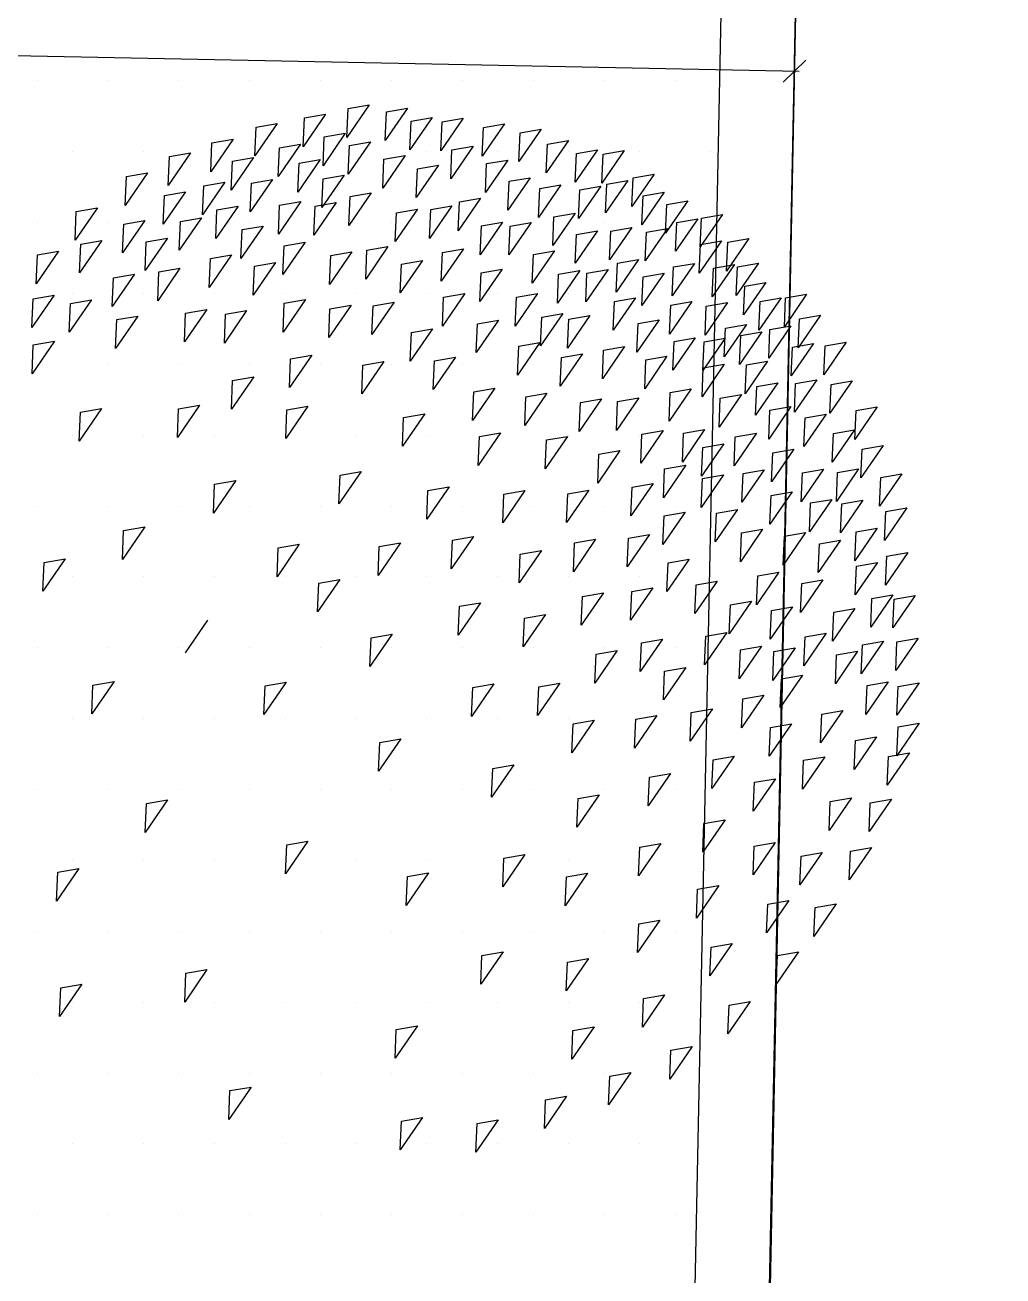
# Model space of a CAD drawing. Header units: millimetres. Extents: x 43168.9 to 43194.6, y -25545.1 to -25543.4.
# Drawn here: x 43172.3292 to 43172.3818, y -25544.2646 to -25544.1974 of the extents above; entities that cross this region are included whole.
import ezdxf

# ---------------------------------------------------------------- set-up
doc = ezdxf.new("R2010")
doc.units = ezdxf.units.MM
doc.header["$LTSCALE"] = 200
doc.layers.add('agac_sgh', color=7, linetype='Continuous', true_color=0x244700)
doc.layers.add('cim_sgh', color=7, linetype='Continuous', true_color=0x248f00)
for name, color, linetype in [('arsasiniri_sgh', 10, 'Continuous'), ('olcu-uyg_sgh', 193, 'Continuous'), ('vaziyet-01_sgh', 33, 'Continuous')]:
    doc.layers.add(name, color=color, linetype=linetype)

# ---------------------------------------------------------------- blocks, each defined once
blk = doc.blocks.new('_Oblique')
at = {"color": 0, "linetype": 'ByBlock', "lineweight": -2}
blk.add_line((-0.5, -0.5), (0.5, 0.5), dxfattribs=at)

msp = doc.modelspace()

# ---------------------------------------------------------------- linework, layer by layer
at = {"color": 0, "linetype": 'ByBlock', "lineweight": -2}
msp.add_line((43172.369933, -25544.200461), (43172.371157, -25544.199285), dxfattribs=at)
at = {"layer": 'agac_sgh', "color": 0}
for p, q in [((43172.34533, -25544.202195), (43172.344131, -25544.20394)), ((43172.344199, -25544.202391), (43172.34533, -25544.202195)), ((43172.347682, -25544.201691), (43172.346483, -25544.203437)), ((43172.346483, -25544.203437), (43172.34655, -25544.201887)), ((43172.34655, -25544.201887), (43172.347682, -25544.201691)), ((43172.349745, -25544.201865), (43172.348546, -25544.203611)), ((43172.348546, -25544.203611), (43172.348613, -25544.202061)), ((43172.348613, -25544.202061), (43172.349745, -25544.201865)), ((43172.34274, -25544.202692), (43172.341541, -25544.204437)), ((43172.341541, -25544.204437), (43172.341608, -25544.202888)), ((43172.341608, -25544.202888), (43172.34274, -25544.202692)), ((43172.344131, -25544.20394), (43172.344199, -25544.202391)), ((43172.351065, -25544.202361), (43172.349866, -25544.204107)), ((43172.349866, -25544.204107), (43172.349933, -25544.202557)), ((43172.349933, -25544.202557), (43172.351065, -25544.202361)), ((43172.352738, -25544.20241), (43172.351539, -25544.204155)), ((43172.351539, -25544.204155), (43172.351606, -25544.202606)), ((43172.351606, -25544.202606), (43172.352738, -25544.20241)), ((43172.354952, -25544.202703), (43172.353752, -25544.204448)), ((43172.353752, -25544.204448), (43172.35382, -25544.202899)), ((43172.35382, -25544.202899), (43172.354952, -25544.202703)), ((43172.356926, -25544.202989), (43172.355727, -25544.204734)), ((43172.355794, -25544.203185), (43172.356926, -25544.202989)), ((43172.340363, -25544.203538), (43172.339164, -25544.205284)), ((43172.339231, -25544.203734), (43172.340363, -25544.203538)), ((43172.346399, -25544.203217), (43172.3452, -25544.204963)), ((43172.3452, -25544.204963), (43172.345268, -25544.203413)), ((43172.345268, -25544.203413), (43172.346399, -25544.203217)), ((43172.355727, -25544.204734), (43172.355794, -25544.203185)), ((43172.358398, -25544.203603), (43172.357198, -25544.205349)), ((43172.357266, -25544.203799), (43172.358398, -25544.203603)), ((43172.338074, -25544.204273), (43172.336875, -25544.206018)), ((43172.336942, -25544.204469), (43172.338074, -25544.204273)), ((43172.339164, -25544.205284), (43172.339231, -25544.203734)), ((43172.343989, -25544.203796), (43172.34279, -25544.205541)), ((43172.34279, -25544.205541), (43172.342857, -25544.203992)), ((43172.342857, -25544.203992), (43172.343989, -25544.203796)), ((43172.347749, -25544.203676), (43172.34655, -25544.205422)), ((43172.34655, -25544.205422), (43172.346617, -25544.203872)), ((43172.346617, -25544.203872), (43172.347749, -25544.203676)), ((43172.353266, -25544.203912), (43172.352067, -25544.205658)), ((43172.352067, -25544.205658), (43172.352134, -25544.204108)), ((43172.352134, -25544.204108), (43172.353266, -25544.203912)), ((43172.357198, -25544.205349), (43172.357266, -25544.203799)), ((43172.359957, -25544.204106), (43172.358758, -25544.205852)), ((43172.358758, -25544.205852), (43172.358825, -25544.204302)), ((43172.358825, -25544.204302), (43172.359957, -25544.204106)), ((43172.361391, -25544.204148), (43172.360192, -25544.205893)), ((43172.360259, -25544.204344), (43172.361391, -25544.204148)), ((43172.336875, -25544.206018), (43172.336942, -25544.204469)), ((43172.341461, -25544.204523), (43172.340262, -25544.206269)), ((43172.340262, -25544.206269), (43172.340329, -25544.204719)), ((43172.340329, -25544.204719), (43172.341461, -25544.204523)), ((43172.345045, -25544.204627), (43172.343846, -25544.206373)), ((43172.343846, -25544.206373), (43172.343913, -25544.204823)), ((43172.343913, -25544.204823), (43172.345045, -25544.204627)), ((43172.349611, -25544.204417), (43172.348412, -25544.206162)), ((43172.348412, -25544.206162), (43172.348479, -25544.204613)), ((43172.348479, -25544.204613), (43172.349611, -25544.204417)), ((43172.351409, -25544.204926), (43172.35021, -25544.206672)), ((43172.350277, -25544.205122), (43172.351409, -25544.204926)), ((43172.355128, -25544.204653), (43172.353929, -25544.206398)), ((43172.353929, -25544.206398), (43172.353996, -25544.204849)), ((43172.353996, -25544.204849), (43172.355128, -25544.204653)), ((43172.360192, -25544.205893), (43172.360259, -25544.204344)), ((43172.33576, -25544.20535), (43172.334561, -25544.207095)), ((43172.334561, -25544.207095), (43172.334628, -25544.205546)), ((43172.334628, -25544.205546), (43172.33576, -25544.20535)), ((43172.346341, -25544.205466), (43172.345142, -25544.207211)), ((43172.345142, -25544.207211), (43172.345209, -25544.205662)), ((43172.345209, -25544.205662), (43172.346341, -25544.205466)), ((43172.35021, -25544.206672), (43172.350277, -25544.205122)), ((43172.356335, -25544.205603), (43172.355136, -25544.207348)), ((43172.355203, -25544.205799), (43172.356335, -25544.205603)), ((43172.363001, -25544.205415), (43172.361802, -25544.20716)), ((43172.361802, -25544.20716), (43172.361869, -25544.205611)), ((43172.361869, -25544.205611), (43172.363001, -25544.205415)), ((43172.339927, -25544.205852), (43172.338728, -25544.207597)), ((43172.338728, -25544.207597), (43172.338795, -25544.206048)), ((43172.338795, -25544.206048), (43172.339927, -25544.205852)), ((43172.342492, -25544.205697), (43172.341293, -25544.207443)), ((43172.341293, -25544.207443), (43172.34136, -25544.205893)), ((43172.34136, -25544.205893), (43172.342492, -25544.205697)), ((43172.355136, -25544.207348), (43172.355203, -25544.205799)), ((43172.357983, -25544.205994), (43172.356783, -25544.207739)), ((43172.356783, -25544.207739), (43172.356851, -25544.20619)), ((43172.356851, -25544.20619), (43172.357983, -25544.205994)), ((43172.360133, -25544.206056), (43172.358934, -25544.207802)), ((43172.358934, -25544.207802), (43172.359001, -25544.206252)), ((43172.359001, -25544.206252), (43172.360133, -25544.206056)), ((43172.361592, -25544.205755), (43172.360393, -25544.207501)), ((43172.360393, -25544.207501), (43172.36046, -25544.205951)), ((43172.36046, -25544.205951), (43172.361592, -25544.205755)), ((43172.337814, -25544.206363), (43172.336615, -25544.208108)), ((43172.336615, -25544.208108), (43172.336682, -25544.206559)), ((43172.336682, -25544.206559), (43172.337814, -25544.206363)), ((43172.344002, -25544.206885), (43172.342802, -25544.208631)), ((43172.34287, -25544.207081), (43172.344002, -25544.206885)), ((43172.345913, -25544.206941), (43172.344714, -25544.208686)), ((43172.344781, -25544.207137), (43172.345913, -25544.206941)), ((43172.347787, -25544.206423), (43172.346588, -25544.208168)), ((43172.346588, -25544.208168), (43172.346655, -25544.206619)), ((43172.346655, -25544.206619), (43172.347787, -25544.206423)), ((43172.353673, -25544.206708), (43172.352474, -25544.208453)), ((43172.352474, -25544.208453), (43172.352541, -25544.206904)), ((43172.352541, -25544.206904), (43172.353673, -25544.206708)), ((43172.363541, -25544.206384), (43172.362342, -25544.208129)), ((43172.362342, -25544.208129), (43172.36241, -25544.20658)), ((43172.36241, -25544.20658), (43172.363541, -25544.206384)), ((43172.364812, -25544.20684), (43172.363613, -25544.208586)), ((43172.36368, -25544.207036), (43172.364812, -25544.20684)), ((43172.333068, -25544.207217), (43172.331869, -25544.208962)), ((43172.331869, -25544.208962), (43172.331936, -25544.207413)), ((43172.331936, -25544.207413), (43172.333068, -25544.207217)), ((43172.340631, -25544.207131), (43172.339432, -25544.208876)), ((43172.339432, -25544.208876), (43172.339499, -25544.207327)), ((43172.339499, -25544.207327), (43172.340631, -25544.207131)), ((43172.342802, -25544.208631), (43172.34287, -25544.207081)), ((43172.344714, -25544.208686), (43172.344781, -25544.207137)), ((43172.350277, -25544.207296), (43172.349078, -25544.209041)), ((43172.349078, -25544.209041), (43172.349145, -25544.207492)), ((43172.349145, -25544.207492), (43172.350277, -25544.207296)), ((43172.352126, -25544.207121), (43172.350927, -25544.208866)), ((43172.350927, -25544.208866), (43172.350994, -25544.207317)), ((43172.350994, -25544.207317), (43172.352126, -25544.207121)), ((43172.35875, -25544.207504), (43172.357551, -25544.209249)), ((43172.357551, -25544.209249), (43172.357618, -25544.2077)), ((43172.357618, -25544.2077), (43172.35875, -25544.207504)), ((43172.363613, -25544.208586), (43172.36368, -25544.207036)), ((43172.366673, -25544.207581), (43172.365474, -25544.209326)), ((43172.365541, -25544.207777), (43172.366673, -25544.207581)), ((43172.335626, -25544.207901), (43172.334426, -25544.209646)), ((43172.334426, -25544.209646), (43172.334494, -25544.208097)), ((43172.334494, -25544.208097), (43172.335626, -25544.207901)), ((43172.338669, -25544.20776), (43172.33747, -25544.209506)), ((43172.33747, -25544.209506), (43172.337537, -25544.207956)), ((43172.337537, -25544.207956), (43172.338669, -25544.20776)), ((43172.341989, -25544.2082), (43172.34079, -25544.209945)), ((43172.340857, -25544.208396), (43172.341989, -25544.2082)), ((43172.354855, -25544.208001), (43172.353656, -25544.209746)), ((43172.353656, -25544.209746), (43172.353723, -25544.208197)), ((43172.353723, -25544.208197), (43172.354855, -25544.208001)), ((43172.356398, -25544.208007), (43172.355199, -25544.209753)), ((43172.355199, -25544.209753), (43172.355266, -25544.208203)), ((43172.355266, -25544.208203), (43172.356398, -25544.208007)), ((43172.361806, -25544.208279), (43172.360607, -25544.210024)), ((43172.360674, -25544.208475), (43172.361806, -25544.208279)), ((43172.363718, -25544.208334), (43172.362518, -25544.210079)), ((43172.362586, -25544.20853), (43172.363718, -25544.208334)), ((43172.365352, -25544.207809), (43172.364153, -25544.209555)), ((43172.364153, -25544.209555), (43172.364221, -25544.208005)), ((43172.364221, -25544.208005), (43172.365352, -25544.207809)), ((43172.365474, -25544.209326), (43172.365541, -25544.207777)), ((43172.333311, -25544.208978), (43172.332112, -25544.210723)), ((43172.33218, -25544.209174), (43172.333311, -25544.208978)), ((43172.336833, -25544.208851), (43172.335634, -25544.210597)), ((43172.335634, -25544.210597), (43172.335701, -25544.209047)), ((43172.335701, -25544.209047), (43172.336833, -25544.208851)), ((43172.34079, -25544.209945), (43172.340857, -25544.208396)), ((43172.359957, -25544.208454), (43172.358758, -25544.210199)), ((43172.358758, -25544.210199), (43172.358825, -25544.20865)), ((43172.358825, -25544.20865), (43172.359957, -25544.208454)), ((43172.360607, -25544.210024), (43172.360674, -25544.208475)), ((43172.362518, -25544.210079), (43172.362586, -25544.20853)), ((43172.366623, -25544.20899), (43172.365424, -25544.210736)), ((43172.365491, -25544.209186), (43172.366623, -25544.20899)), ((43172.368094, -25544.20888), (43172.366895, -25544.210626)), ((43172.366962, -25544.209076), (43172.368094, -25544.20888)), ((43172.330981, -25544.209559), (43172.329782, -25544.211304)), ((43172.329849, -25544.209755), (43172.330981, -25544.209559)), ((43172.332112, -25544.210723), (43172.33218, -25544.209174)), ((43172.344241, -25544.209066), (43172.343041, -25544.210811)), ((43172.343041, -25544.210811), (43172.343109, -25544.209262)), ((43172.343109, -25544.209262), (43172.344241, -25544.209066)), ((43172.346756, -25544.209596), (43172.345557, -25544.211342)), ((43172.345624, -25544.209792), (43172.346756, -25544.209596)), ((43172.348693, -25544.209309), (43172.347494, -25544.211055)), ((43172.347494, -25544.211055), (43172.347561, -25544.209505)), ((43172.347561, -25544.209505), (43172.348693, -25544.209309)), ((43172.352755, -25544.209427), (43172.351556, -25544.211173)), ((43172.351556, -25544.211173), (43172.351623, -25544.209623)), ((43172.351623, -25544.209623), (43172.352755, -25544.209427)), ((43172.357643, -25544.209531), (43172.356444, -25544.211276)), ((43172.356511, -25544.209727), (43172.357643, -25544.209531)), ((43172.365424, -25544.210736), (43172.365491, -25544.209186)), ((43172.366895, -25544.210626), (43172.366962, -25544.209076)), ((43172.329782, -25544.211304), (43172.329849, -25544.209755)), ((43172.340279, -25544.209752), (43172.33908, -25544.211497)), ((43172.33908, -25544.211497), (43172.339147, -25544.209948)), ((43172.339147, -25544.209948), (43172.340279, -25544.209752)), ((43172.342643, -25544.210164), (43172.341444, -25544.211909)), ((43172.341444, -25544.211909), (43172.341511, -25544.21036)), ((43172.341511, -25544.21036), (43172.342643, -25544.210164)), ((43172.345557, -25544.211342), (43172.345624, -25544.209792)), ((43172.350554, -25544.21005), (43172.349355, -25544.211795)), ((43172.349355, -25544.211795), (43172.349422, -25544.210246)), ((43172.349422, -25544.210246), (43172.350554, -25544.21005)), ((43172.356444, -25544.211276), (43172.356511, -25544.209727)), ((43172.362158, -25544.210005), (43172.360959, -25544.21175)), ((43172.360959, -25544.21175), (43172.361026, -25544.210201)), ((43172.361026, -25544.210201), (43172.362158, -25544.210005)), ((43172.365176, -25544.210207), (43172.363977, -25544.211952)), ((43172.364045, -25544.210403), (43172.365176, -25544.210207)), ((43172.367327, -25544.210269), (43172.366128, -25544.212015)), ((43172.366195, -25544.210465), (43172.367327, -25544.210269)), ((43172.36861, -25544.210192), (43172.367411, -25544.211937)), ((43172.367411, -25544.211937), (43172.367478, -25544.210388)), ((43172.367478, -25544.210388), (43172.36861, -25544.210192)), ((43172.335068, -25544.210783), (43172.333869, -25544.212528)), ((43172.333869, -25544.212528), (43172.333936, -25544.210979)), ((43172.333936, -25544.210979), (43172.335068, -25544.210783)), ((43172.337512, -25544.210473), (43172.336313, -25544.212218)), ((43172.336313, -25544.212218), (43172.33638, -25544.210669)), ((43172.33638, -25544.210669), (43172.337512, -25544.210473)), ((43172.35483, -25544.210517), (43172.353631, -25544.212262)), ((43172.353631, -25544.212262), (43172.353698, -25544.210713)), ((43172.353698, -25544.210713), (43172.35483, -25544.210517)), ((43172.359001, -25544.2106), (43172.357802, -25544.212345)), ((43172.357802, -25544.212345), (43172.357869, -25544.210796)), ((43172.357869, -25544.210796), (43172.359001, -25544.2106)), ((43172.360523, -25544.21053), (43172.359324, -25544.212275)), ((43172.359324, -25544.212275), (43172.359391, -25544.210726)), ((43172.359391, -25544.210726), (43172.360523, -25544.21053)), ((43172.363541, -25544.210731), (43172.362342, -25544.212477)), ((43172.362342, -25544.212477), (43172.36241, -25544.210927)), ((43172.36241, -25544.210927), (43172.363541, -25544.210731)), ((43172.363977, -25544.211952), (43172.364045, -25544.210403)), ((43172.366128, -25544.212015), (43172.366195, -25544.210465)), ((43172.369012, -25544.211233), (43172.367813, -25544.212979)), ((43172.367813, -25544.212979), (43172.36788, -25544.211429)), ((43172.36788, -25544.211429), (43172.369012, -25544.211233)), ((43172.330754, -25544.211916), (43172.329555, -25544.213662)), ((43172.329555, -25544.213662), (43172.329622, -25544.212112)), ((43172.329622, -25544.212112), (43172.330754, -25544.211916)), ((43172.332758, -25544.212165), (43172.331559, -25544.213911)), ((43172.331559, -25544.213911), (43172.331626, -25544.212361)), ((43172.331626, -25544.212361), (43172.332758, -25544.212165)), ((43172.344253, -25544.212155), (43172.343054, -25544.213901)), ((43172.343054, -25544.213901), (43172.343121, -25544.212351)), ((43172.343121, -25544.212351), (43172.344253, -25544.212155)), ((43172.349032, -25544.212294), (43172.347833, -25544.214039)), ((43172.3479, -25544.21249), (43172.349032, -25544.212294)), ((43172.352818, -25544.211832), (43172.351619, -25544.213577)), ((43172.351619, -25544.213577), (43172.351686, -25544.212028)), ((43172.351686, -25544.212028), (43172.352818, -25544.211832)), ((43172.356729, -25544.211831), (43172.35553, -25544.213576)), ((43172.35553, -25544.213576), (43172.355597, -25544.212027)), ((43172.355597, -25544.212027), (43172.356729, -25544.211831)), ((43172.362007, -25544.21206), (43172.360808, -25544.213805)), ((43172.360808, -25544.213805), (43172.360875, -25544.212256)), ((43172.360875, -25544.212256), (43172.362007, -25544.21206)), ((43172.365026, -25544.212262), (43172.363826, -25544.214007)), ((43172.363894, -25544.212458), (43172.365026, -25544.212262)), ((43172.366937, -25544.212317), (43172.365738, -25544.214063)), ((43172.365805, -25544.212513), (43172.366937, -25544.212317)), ((43172.36983, -25544.212058), (43172.368631, -25544.213803)), ((43172.368631, -25544.213803), (43172.368698, -25544.212254)), ((43172.368698, -25544.212254), (43172.36983, -25544.212058)), ((43172.371201, -25544.211869), (43172.370002, -25544.213614)), ((43172.370002, -25544.213614), (43172.370069, -25544.212065)), ((43172.370069, -25544.212065), (43172.371201, -25544.211869)), ((43172.335248, -25544.213038), (43172.334049, -25544.214784)), ((43172.334116, -25544.213234), (43172.335248, -25544.213038)), ((43172.338946, -25544.212688), (43172.337747, -25544.214433)), ((43172.337747, -25544.214433), (43172.337814, -25544.212884)), ((43172.337814, -25544.212884), (43172.338946, -25544.212688)), ((43172.341096, -25544.21275), (43172.339897, -25544.214496)), ((43172.339897, -25544.214496), (43172.339965, -25544.212946)), ((43172.339965, -25544.212946), (43172.341096, -25544.21275)), ((43172.346706, -25544.212455), (43172.345507, -25544.214201)), ((43172.345507, -25544.214201), (43172.345574, -25544.212651)), ((43172.345574, -25544.212651), (43172.346706, -25544.212455)), ((43172.347833, -25544.214039), (43172.3479, -25544.21249)), ((43172.358087, -25544.2129), (43172.356888, -25544.214645)), ((43172.356956, -25544.213096), (43172.358087, -25544.2129)), ((43172.359542, -25544.213018), (43172.358343, -25544.214763)), ((43172.35841, -25544.213214), (43172.359542, -25544.213018)), ((43172.363826, -25544.214007), (43172.363894, -25544.212458)), ((43172.365738, -25544.214063), (43172.365805, -25544.212513)), ((43172.371943, -25544.212996), (43172.370744, -25544.214742)), ((43172.370811, -25544.213192), (43172.371943, -25544.212996)), ((43172.334049, -25544.214784), (43172.334116, -25544.213234)), ((43172.351082, -25544.213726), (43172.349883, -25544.215472)), ((43172.34995, -25544.213922), (43172.351082, -25544.213726)), ((43172.354629, -25544.213257), (43172.35343, -25544.215002)), ((43172.35343, -25544.215002), (43172.353497, -25544.213453)), ((43172.353497, -25544.213453), (43172.354629, -25544.213257)), ((43172.356888, -25544.214645), (43172.356956, -25544.213096)), ((43172.358343, -25544.214763), (43172.35841, -25544.213214)), ((43172.363277, -25544.213241), (43172.362078, -25544.214986)), ((43172.362078, -25544.214986), (43172.362146, -25544.213437)), ((43172.362146, -25544.213437), (43172.363277, -25544.213241)), ((43172.367969, -25544.213491), (43172.366769, -25544.215237)), ((43172.366769, -25544.215237), (43172.366837, -25544.213687)), ((43172.366837, -25544.213687), (43172.367969, -25544.213491)), ((43172.370358, -25544.21356), (43172.369159, -25544.215306)), ((43172.369226, -25544.213756), (43172.370358, -25544.21356)), ((43172.370744, -25544.214742), (43172.370811, -25544.213192)), ((43172.330759, -25544.214395), (43172.329559, -25544.216141)), ((43172.329627, -25544.214591), (43172.330759, -25544.214395)), ((43172.349883, -25544.215472), (43172.34995, -25544.213922)), ((43172.365202, -25544.214212), (43172.364003, -25544.215957)), ((43172.364003, -25544.215957), (43172.36407, -25544.214408)), ((43172.36407, -25544.214408), (43172.365202, -25544.214212)), ((43172.366824, -25544.214221), (43172.365625, -25544.215966)), ((43172.365625, -25544.215966), (43172.365692, -25544.214417)), ((43172.365692, -25544.214417), (43172.366824, -25544.214221)), ((43172.36879, -25544.213896), (43172.367591, -25544.215642)), ((43172.367591, -25544.215642), (43172.367658, -25544.214092)), ((43172.367658, -25544.214092), (43172.36879, -25544.213896)), ((43172.369159, -25544.215306), (43172.369226, -25544.213756)), ((43172.329559, -25544.216141), (43172.329627, -25544.214591)), ((43172.356855, -25544.214466), (43172.355656, -25544.216211)), ((43172.355656, -25544.216211), (43172.355723, -25544.214662)), ((43172.355723, -25544.214662), (43172.356855, -25544.214466)), ((43172.359152, -25544.215066), (43172.357953, -25544.216811)), ((43172.35802, -25544.215262), (43172.359152, -25544.215066)), ((43172.361416, -25544.214674), (43172.360217, -25544.216419)), ((43172.360217, -25544.216419), (43172.360284, -25544.21487)), ((43172.360284, -25544.21487), (43172.361416, -25544.214674)), ((43172.371565, -25544.214511), (43172.370366, -25544.216256)), ((43172.370366, -25544.216256), (43172.370434, -25544.214707)), ((43172.370434, -25544.214707), (43172.371565, -25544.214511)), ((43172.373326, -25544.214447), (43172.372127, -25544.216193)), ((43172.372127, -25544.216193), (43172.372194, -25544.214643)), ((43172.372194, -25544.214643), (43172.373326, -25544.214447)), ((43172.344593, -25544.21514), (43172.343394, -25544.216885)), ((43172.343394, -25544.216885), (43172.343461, -25544.215336)), ((43172.343461, -25544.215336), (43172.344593, -25544.21514)), ((43172.348479, -25544.215481), (43172.34728, -25544.217227)), ((43172.34728, -25544.217227), (43172.347347, -25544.215677)), ((43172.347347, -25544.215677), (43172.348479, -25544.215481)), ((43172.352327, -25544.21525), (43172.351128, -25544.216995)), ((43172.351128, -25544.216995), (43172.351196, -25544.215446)), ((43172.351196, -25544.215446), (43172.352327, -25544.21525)), ((43172.357953, -25544.216811), (43172.35802, -25544.215262)), ((43172.363692, -25544.215198), (43172.362493, -25544.216943)), ((43172.362493, -25544.216943), (43172.362561, -25544.215394)), ((43172.362561, -25544.215394), (43172.363692, -25544.215198)), ((43172.366774, -25544.21563), (43172.365575, -25544.217376)), ((43172.365642, -25544.215826), (43172.366774, -25544.21563)), ((43172.3691, -25544.215469), (43172.367901, -25544.217214)), ((43172.367901, -25544.217214), (43172.367969, -25544.215665)), ((43172.367969, -25544.215665), (43172.3691, -25544.215469)), ((43172.341474, -25544.216308), (43172.340275, -25544.218053)), ((43172.340342, -25544.216504), (43172.341474, -25544.216308)), ((43172.365575, -25544.217376), (43172.365642, -25544.215826)), ((43172.340275, -25544.218053), (43172.340342, -25544.216504)), ((43172.35444, -25544.216912), (43172.353241, -25544.218658)), ((43172.353241, -25544.218658), (43172.353308, -25544.217108)), ((43172.353308, -25544.217108), (43172.35444, -25544.216912)), ((43172.365, -25544.216952), (43172.363801, -25544.218697)), ((43172.363869, -25544.217148), (43172.365, -25544.216952)), ((43172.369654, -25544.216629), (43172.368455, -25544.218374)), ((43172.368455, -25544.218374), (43172.368522, -25544.216825)), ((43172.368522, -25544.216825), (43172.369654, -25544.216629)), ((43172.371742, -25544.216461), (43172.370542, -25544.218206)), ((43172.370542, -25544.218206), (43172.37061, -25544.216657)), ((43172.37061, -25544.216657), (43172.371742, -25544.216461)), ((43172.373653, -25544.216516), (43172.372454, -25544.218262)), ((43172.372454, -25544.218262), (43172.372521, -25544.216712)), ((43172.372521, -25544.216712), (43172.373653, -25544.216516)), ((43172.357241, -25544.217184), (43172.356042, -25544.21893)), ((43172.356042, -25544.21893), (43172.356109, -25544.21738)), ((43172.356109, -25544.21738), (43172.357241, -25544.217184)), ((43172.360171, -25544.217498), (43172.358972, -25544.219243)), ((43172.358972, -25544.219243), (43172.359039, -25544.217694)), ((43172.359039, -25544.217694), (43172.360171, -25544.217498)), ((43172.362171, -25544.217442), (43172.360972, -25544.219187)), ((43172.360972, -25544.219187), (43172.361039, -25544.217638)), ((43172.361039, -25544.217638), (43172.362171, -25544.217442)), ((43172.363801, -25544.218697), (43172.363869, -25544.217148)), ((43172.367692, -25544.217259), (43172.366493, -25544.219004)), ((43172.366493, -25544.219004), (43172.36656, -25544.217455)), ((43172.36656, -25544.217455), (43172.367692, -25544.217259)), ((43172.333286, -25544.218015), (43172.332087, -25544.219761)), ((43172.332087, -25544.219761), (43172.332155, -25544.218211)), ((43172.332155, -25544.218211), (43172.333286, -25544.218015)), ((43172.338569, -25544.217825), (43172.33737, -25544.219571)), ((43172.33737, -25544.219571), (43172.337437, -25544.218021)), ((43172.337437, -25544.218021), (43172.338569, -25544.217825)), ((43172.344392, -25544.21788), (43172.343193, -25544.219625)), ((43172.343193, -25544.219625), (43172.34326, -25544.218076)), ((43172.34326, -25544.218076), (43172.344392, -25544.21788)), ((43172.350667, -25544.21829), (43172.349468, -25544.220036)), ((43172.349535, -25544.218486), (43172.350667, -25544.21829)), ((43172.370358, -25544.217908), (43172.369159, -25544.219653)), ((43172.369159, -25544.219653), (43172.369226, -25544.218104)), ((43172.369226, -25544.218104), (43172.370358, -25544.217908)), ((43172.372245, -25544.218306), (43172.371046, -25544.220051)), ((43172.371113, -25544.218502), (43172.372245, -25544.218306)), ((43172.374986, -25544.217928), (43172.373787, -25544.219673)), ((43172.373787, -25544.219673), (43172.373854, -25544.218124)), ((43172.373854, -25544.218124), (43172.374986, -25544.217928)), ((43172.349468, -25544.220036), (43172.349535, -25544.218486)), ((43172.371046, -25544.220051), (43172.371113, -25544.218502)), ((43172.354742, -25544.219324), (43172.353543, -25544.221069)), ((43172.353543, -25544.221069), (43172.35361, -25544.21952)), ((43172.35361, -25544.21952), (43172.354742, -25544.219324)), ((43172.358348, -25544.219505), (43172.357148, -25544.22125)), ((43172.357148, -25544.22125), (43172.357216, -25544.219701)), ((43172.357216, -25544.219701), (43172.358348, -25544.219505)), ((43172.363479, -25544.219196), (43172.36228, -25544.220941)), ((43172.36228, -25544.220941), (43172.362347, -25544.219392)), ((43172.362347, -25544.219392), (43172.363479, -25544.219196)), ((43172.365717, -25544.219146), (43172.364518, -25544.220892)), ((43172.364518, -25544.220892), (43172.364586, -25544.219342)), ((43172.364586, -25544.219342), (43172.365717, -25544.219146)), ((43172.368497, -25544.219341), (43172.367298, -25544.221087)), ((43172.367298, -25544.221087), (43172.367365, -25544.219537)), ((43172.367365, -25544.219537), (43172.368497, -25544.219341)), ((43172.373779, -25544.219151), (43172.37258, -25544.220897)), ((43172.37258, -25544.220897), (43172.372647, -25544.219347)), ((43172.372647, -25544.219347), (43172.373779, -25544.219151)), ((43172.361165, -25544.220273), (43172.359966, -25544.222018)), ((43172.359966, -25544.222018), (43172.360033, -25544.220469)), ((43172.360033, -25544.220469), (43172.361165, -25544.220273)), ((43172.366753, -25544.219901), (43172.365554, -25544.221646)), ((43172.365554, -25544.221646), (43172.365621, -25544.220097)), ((43172.365621, -25544.220097), (43172.366753, -25544.219901)), ((43172.370509, -25544.2202), (43172.36931, -25544.221946)), ((43172.36931, -25544.221946), (43172.369377, -25544.220396)), ((43172.369377, -25544.220396), (43172.370509, -25544.2202)), ((43172.375313, -25544.219996), (43172.374114, -25544.221742)), ((43172.374114, -25544.221742), (43172.374181, -25544.220192)), ((43172.374181, -25544.220192), (43172.375313, -25544.219996)), ((43172.364699, -25544.221062), (43172.3635, -25544.222807)), ((43172.363567, -25544.221258), (43172.364699, -25544.221062)), ((43172.347247, -25544.221395), (43172.346048, -25544.22314)), ((43172.346048, -25544.22314), (43172.346115, -25544.221591)), ((43172.346115, -25544.221591), (43172.347247, -25544.221395)), ((43172.3635, -25544.222807), (43172.363567, -25544.221258)), ((43172.366736, -25544.221578), (43172.365537, -25544.223324)), ((43172.365537, -25544.223324), (43172.365604, -25544.221774)), ((43172.365604, -25544.221774), (43172.366736, -25544.221578)), ((43172.368912, -25544.221298), (43172.367713, -25544.223044)), ((43172.367713, -25544.223044), (43172.36778, -25544.221494)), ((43172.36778, -25544.221494), (43172.368912, -25544.221298)), ((43172.372106, -25544.221276), (43172.370907, -25544.223022)), ((43172.370907, -25544.223022), (43172.370974, -25544.221472)), ((43172.370974, -25544.221472), (43172.372106, -25544.221276)), ((43172.373997, -25544.221255), (43172.372798, -25544.223)), ((43172.372798, -25544.223), (43172.372865, -25544.221451)), ((43172.372865, -25544.221451), (43172.373997, -25544.221255)), ((43172.37632, -25544.221513), (43172.37512, -25544.223258)), ((43172.37512, -25544.223258), (43172.375188, -25544.221709)), ((43172.375188, -25544.221709), (43172.37632, -25544.221513)), ((43172.340506, -25544.221886), (43172.339306, -25544.223631)), ((43172.339306, -25544.223631), (43172.339374, -25544.222082)), ((43172.339374, -25544.222082), (43172.340506, -25544.221886)), ((43172.351975, -25544.222218), (43172.350776, -25544.223963)), ((43172.350776, -25544.223963), (43172.350844, -25544.222414)), ((43172.350844, -25544.222414), (43172.351975, -25544.222218)), ((43172.356059, -25544.222413), (43172.35486, -25544.224158)), ((43172.354927, -25544.222609), (43172.356059, -25544.222413)), ((43172.359492, -25544.222398), (43172.358293, -25544.224143)), ((43172.35836, -25544.222594), (43172.359492, -25544.222398)), ((43172.362951, -25544.222041), (43172.361752, -25544.223786)), ((43172.361752, -25544.223786), (43172.361819, -25544.222237)), ((43172.361819, -25544.222237), (43172.362951, -25544.222041)), ((43172.370421, -25544.222486), (43172.369222, -25544.224231)), ((43172.369289, -25544.222682), (43172.370421, -25544.222486)), ((43172.35486, -25544.224158), (43172.354927, -25544.222609)), ((43172.358293, -25544.224143), (43172.35836, -25544.222594)), ((43172.369222, -25544.224231), (43172.369289, -25544.222682)), ((43172.372547, -25544.222891), (43172.371347, -25544.224636)), ((43172.371347, -25544.224636), (43172.371415, -25544.223087)), ((43172.371415, -25544.223087), (43172.372547, -25544.222891)), ((43172.374219, -25544.222939), (43172.37302, -25544.224685)), ((43172.37302, -25544.224685), (43172.373087, -25544.223135)), ((43172.373087, -25544.223135), (43172.374219, -25544.222939)), ((43172.364674, -25544.223578), (43172.363475, -25544.225323)), ((43172.363475, -25544.225323), (43172.363542, -25544.223774)), ((43172.363542, -25544.223774), (43172.364674, -25544.223578)), ((43172.367478, -25544.22343), (43172.366279, -25544.225176)), ((43172.366279, -25544.225176), (43172.366346, -25544.223626)), ((43172.366346, -25544.223626), (43172.367478, -25544.22343)), ((43172.376584, -25544.223351), (43172.375385, -25544.225096)), ((43172.375385, -25544.225096), (43172.375452, -25544.223547)), ((43172.375452, -25544.223547), (43172.376584, -25544.223351)), ((43172.335613, -25544.224375), (43172.334414, -25544.22612)), ((43172.334481, -25544.224571), (43172.335613, -25544.224375)), ((43172.368836, -25544.224499), (43172.367637, -25544.226245)), ((43172.367705, -25544.224695), (43172.368836, -25544.224499)), ((43172.374986, -25544.224449), (43172.373787, -25544.226194)), ((43172.373855, -25544.224645), (43172.374986, -25544.224449)), ((43172.334414, -25544.22612), (43172.334481, -25544.224571)), ((43172.353296, -25544.224888), (43172.352097, -25544.226633)), ((43172.352097, -25544.226633), (43172.352164, -25544.225084)), ((43172.352164, -25544.225084), (43172.353296, -25544.224888)), ((43172.359857, -25544.22504), (43172.358658, -25544.226785)), ((43172.358725, -25544.225236), (43172.359857, -25544.22504)), ((43172.362749, -25544.22478), (43172.36155, -25544.226526)), ((43172.36155, -25544.226526), (43172.361618, -25544.224976)), ((43172.361618, -25544.224976), (43172.362749, -25544.22478)), ((43172.367637, -25544.226245), (43172.367705, -25544.224695)), ((43172.371138, -25544.22468), (43172.369939, -25544.226426)), ((43172.369939, -25544.226426), (43172.370006, -25544.224876)), ((43172.370006, -25544.224876), (43172.371138, -25544.22468)), ((43172.373025, -25544.225078), (43172.371825, -25544.226824)), ((43172.371893, -25544.225274), (43172.373025, -25544.225078)), ((43172.373787, -25544.226194), (43172.373855, -25544.224645)), ((43172.343926, -25544.225303), (43172.342727, -25544.227048)), ((43172.342727, -25544.227048), (43172.342795, -25544.225499)), ((43172.342795, -25544.225499), (43172.343926, -25544.225303)), ((43172.34936, -25544.225231), (43172.34816, -25544.226977)), ((43172.34816, -25544.226977), (43172.348228, -25544.225427)), ((43172.348228, -25544.225427), (43172.34936, -25544.225231)), ((43172.356939, -25544.225642), (43172.35574, -25544.227387)), ((43172.35574, -25544.227387), (43172.355807, -25544.225838)), ((43172.355807, -25544.225838), (43172.356939, -25544.225642)), ((43172.358658, -25544.226785), (43172.358725, -25544.225236)), ((43172.371825, -25544.226824), (43172.371893, -25544.225274)), ((43172.376647, -25544.225755), (43172.375448, -25544.227501)), ((43172.375515, -25544.225951), (43172.376647, -25544.225755)), ((43172.331337, -25544.226082), (43172.330138, -25544.227827)), ((43172.330138, -25544.227827), (43172.330205, -25544.226278)), ((43172.330205, -25544.226278), (43172.331337, -25544.226082)), ((43172.364887, -25544.226101), (43172.363688, -25544.227846)), ((43172.363688, -25544.227846), (43172.363756, -25544.226297)), ((43172.363756, -25544.226297), (43172.364887, -25544.226101)), ((43172.375012, -25544.22628), (43172.373813, -25544.228025)), ((43172.373813, -25544.228025), (43172.37388, -25544.226476)), ((43172.37388, -25544.226476), (43172.375012, -25544.22628)), ((43172.375448, -25544.227501), (43172.375515, -25544.225951)), ((43172.346102, -25544.227196), (43172.344903, -25544.228941)), ((43172.34497, -25544.227392), (43172.346102, -25544.227196)), ((43172.369704, -25544.226813), (43172.368505, -25544.228558)), ((43172.368505, -25544.228558), (43172.368572, -25544.227009)), ((43172.368572, -25544.227009), (43172.369704, -25544.226813)), ((43172.344903, -25544.228941), (43172.34497, -25544.227392)), ((43172.362938, -25544.227646), (43172.361739, -25544.229391)), ((43172.361739, -25544.229391), (43172.361806, -25544.227842)), ((43172.361806, -25544.227842), (43172.362938, -25544.227646)), ((43172.366397, -25544.227289), (43172.365198, -25544.229034)), ((43172.365198, -25544.229034), (43172.365265, -25544.227485)), ((43172.365265, -25544.227485), (43172.366397, -25544.227289)), ((43172.372069, -25544.227224), (43172.37087, -25544.22897)), ((43172.37087, -25544.22897), (43172.370937, -25544.22742)), ((43172.370937, -25544.22742), (43172.372069, -25544.227224)), ((43172.353673, -25544.228445), (43172.352474, -25544.230191)), ((43172.352541, -25544.228641), (43172.353673, -25544.228445)), ((43172.360284, -25544.227912), (43172.359085, -25544.229658)), ((43172.359085, -25544.229658), (43172.359153, -25544.228108)), ((43172.359153, -25544.228108), (43172.360284, -25544.227912)), ((43172.368233, -25544.228372), (43172.367034, -25544.230117)), ((43172.367101, -25544.228568), (43172.368233, -25544.228372)), ((43172.375842, -25544.22802), (43172.374643, -25544.229766)), ((43172.374643, -25544.229766), (43172.37471, -25544.228216)), ((43172.37471, -25544.228216), (43172.375842, -25544.22802)), ((43172.377037, -25544.228055), (43172.375837, -25544.2298)), ((43172.375837, -25544.2298), (43172.375905, -25544.228251)), ((43172.375905, -25544.228251), (43172.377037, -25544.228055)), ((43172.352474, -25544.230191), (43172.352541, -25544.228641)), ((43172.357165, -25544.22908), (43172.355966, -25544.230826)), ((43172.356034, -25544.229276), (43172.357165, -25544.22908)), ((43172.367034, -25544.230117), (43172.367101, -25544.228568)), ((43172.370446, -25544.228665), (43172.369247, -25544.23041)), ((43172.369247, -25544.23041), (43172.369314, -25544.228861)), ((43172.369314, -25544.228861), (43172.370446, -25544.228665)), ((43172.373792, -25544.228762), (43172.372593, -25544.230507)), ((43172.372593, -25544.230507), (43172.37266, -25544.228958)), ((43172.37266, -25544.228958), (43172.373792, -25544.228762)), ((43172.338996, -25544.229393), (43172.337797, -25544.231138)), ((43172.355966, -25544.230826), (43172.356034, -25544.229276)), ((43172.348919, -25544.230138), (43172.34772, -25544.231883)), ((43172.34772, -25544.231883), (43172.347788, -25544.230334)), ((43172.347788, -25544.230334), (43172.348919, -25544.230138)), ((43172.363454, -25544.230407), (43172.362255, -25544.232152)), ((43172.362322, -25544.230603), (43172.363454, -25544.230407)), ((43172.366912, -25544.230049), (43172.365713, -25544.231795)), ((43172.365713, -25544.231795), (43172.36578, -25544.230245)), ((43172.36578, -25544.230245), (43172.366912, -25544.230049)), ((43172.372257, -25544.23009), (43172.371058, -25544.231835)), ((43172.371058, -25544.231835), (43172.371126, -25544.230286)), ((43172.371126, -25544.230286), (43172.372257, -25544.23009)), ((43172.375339, -25544.230523), (43172.37414, -25544.232268)), ((43172.374207, -25544.230719), (43172.375339, -25544.230523)), ((43172.377187, -25544.230347), (43172.375988, -25544.232093)), ((43172.375988, -25544.232093), (43172.376056, -25544.230543)), ((43172.376056, -25544.230543), (43172.377187, -25544.230347)), ((43172.361014, -25544.231023), (43172.359815, -25544.232768)), ((43172.359815, -25544.232768), (43172.359882, -25544.231219)), ((43172.359882, -25544.231219), (43172.361014, -25544.231023)), ((43172.362255, -25544.232152), (43172.362322, -25544.230603)), ((43172.368774, -25544.23079), (43172.367575, -25544.232535)), ((43172.367575, -25544.232535), (43172.367642, -25544.230986)), ((43172.367642, -25544.230986), (43172.368774, -25544.23079)), ((43172.370576, -25544.23088), (43172.369377, -25544.232626)), ((43172.369377, -25544.232626), (43172.369444, -25544.231076)), ((43172.369444, -25544.231076), (43172.370576, -25544.23088)), ((43172.373943, -25544.231054), (43172.372744, -25544.2328)), ((43172.372811, -25544.23125), (43172.373943, -25544.231054)), ((43172.37414, -25544.232268), (43172.374207, -25544.230719)), ((43172.372744, -25544.2328), (43172.372811, -25544.23125)), ((43172.364699, -25544.23193), (43172.3635, -25544.233676)), ((43172.3635, -25544.233676), (43172.363567, -25544.232126)), ((43172.363567, -25544.232126), (43172.364699, -25544.23193)), ((43172.370975, -25544.232341), (43172.369776, -25544.234086)), ((43172.369776, -25544.234086), (43172.369843, -25544.232537)), ((43172.369843, -25544.232537), (43172.370975, -25544.232341)), ((43172.333966, -25544.232679), (43172.332767, -25544.234424)), ((43172.332767, -25544.234424), (43172.332834, -25544.232875)), ((43172.332834, -25544.232875), (43172.333966, -25544.232679)), ((43172.343222, -25544.232719), (43172.342023, -25544.234464)), ((43172.342023, -25544.234464), (43172.34209, -25544.232915)), ((43172.34209, -25544.232915), (43172.343222, -25544.232719)), ((43172.35439, -25544.232814), (43172.353191, -25544.234559)), ((43172.353191, -25544.234559), (43172.353258, -25544.23301)), ((43172.353258, -25544.23301), (43172.35439, -25544.232814)), ((43172.357933, -25544.232764), (43172.356734, -25544.234509)), ((43172.356734, -25544.234509), (43172.356801, -25544.23296)), ((43172.356801, -25544.23296), (43172.357933, -25544.232764)), ((43172.375578, -25544.232703), (43172.374379, -25544.234449)), ((43172.374379, -25544.234449), (43172.374446, -25544.232899)), ((43172.374446, -25544.232899), (43172.375578, -25544.232703)), ((43172.37725, -25544.232752), (43172.376051, -25544.234497)), ((43172.376051, -25544.234497), (43172.376119, -25544.232948)), ((43172.376119, -25544.232948), (43172.37725, -25544.232752)), ((43172.3689, -25544.233425), (43172.3677, -25544.23517)), ((43172.3677, -25544.23517), (43172.367768, -25544.233621)), ((43172.367768, -25544.233621), (43172.3689, -25544.233425)), ((43172.363152, -25544.234517), (43172.361953, -25544.236262)), ((43172.36202, -25544.234713), (43172.363152, -25544.234517)), ((43172.366133, -25544.234145), (43172.364934, -25544.235891)), ((43172.364934, -25544.235891), (43172.365001, -25544.234341)), ((43172.365001, -25544.234341), (43172.366133, -25544.234145)), ((43172.37315, -25544.234235), (43172.371951, -25544.23598)), ((43172.371951, -25544.23598), (43172.372019, -25544.234431)), ((43172.372019, -25544.234431), (43172.37315, -25544.234235)), ((43172.359782, -25544.234762), (43172.358582, -25544.236508)), ((43172.358582, -25544.236508), (43172.35865, -25544.234958)), ((43172.35865, -25544.234958), (43172.359782, -25544.234762)), ((43172.361953, -25544.236262), (43172.36202, -25544.234713)), ((43172.370384, -25544.234955), (43172.369185, -25544.236701)), ((43172.369185, -25544.236701), (43172.369252, -25544.235151)), ((43172.369252, -25544.235151), (43172.370384, -25544.234955)), ((43172.37725, -25544.234925), (43172.376051, -25544.236671)), ((43172.376051, -25544.236671), (43172.376119, -25544.235121)), ((43172.376119, -25544.235121), (43172.37725, -25544.234925)), ((43172.349385, -25544.235757), (43172.348186, -25544.237503)), ((43172.348253, -25544.235953), (43172.349385, -25544.235757)), ((43172.374962, -25544.23566), (43172.373762, -25544.237405)), ((43172.373762, -25544.237405), (43172.37383, -25544.235856)), ((43172.37383, -25544.235856), (43172.374962, -25544.23566)), ((43172.348186, -25544.237503), (43172.348253, -25544.235953)), ((43172.376735, -25544.236512), (43172.375536, -25544.238258)), ((43172.375603, -25544.236708), (43172.376735, -25544.236512)), ((43172.355455, -25544.237154), (43172.354256, -25544.238899)), ((43172.354323, -25544.23735), (43172.355455, -25544.237154)), ((43172.367302, -25544.236696), (43172.366103, -25544.238442)), ((43172.366103, -25544.238442), (43172.36617, -25544.236892)), ((43172.36617, -25544.236892), (43172.367302, -25544.236696)), ((43172.37217, -25544.236723), (43172.37097, -25544.238468)), ((43172.37097, -25544.238468), (43172.371038, -25544.236919)), ((43172.371038, -25544.236919), (43172.37217, -25544.236723)), ((43172.375536, -25544.238258), (43172.375603, -25544.236708)), ((43172.354256, -25544.238899), (43172.354323, -25544.23735)), ((43172.363882, -25544.237627), (43172.362682, -25544.239372)), ((43172.362682, -25544.239372), (43172.36275, -25544.237823)), ((43172.36275, -25544.237823), (43172.363882, -25544.237627)), ((43172.369528, -25544.237905), (43172.368329, -25544.23965)), ((43172.368397, -25544.238101), (43172.369528, -25544.237905)), ((43172.368329, -25544.23965), (43172.368397, -25544.238101)), ((43172.336835, -25544.239046), (43172.335636, -25544.240792)), ((43172.335636, -25544.240792), (43172.335704, -25544.239242)), ((43172.335704, -25544.239242), (43172.336835, -25544.239046)), ((43172.360046, -25544.238774), (43172.358847, -25544.240519)), ((43172.358847, -25544.240519), (43172.358914, -25544.23897)), ((43172.358914, -25544.23897), (43172.360046, -25544.238774)), ((43172.373603, -25544.238938), (43172.372404, -25544.240684)), ((43172.372404, -25544.240684), (43172.372471, -25544.239134)), ((43172.372471, -25544.239134), (43172.373603, -25544.238938)), ((43172.375754, -25544.239001), (43172.374555, -25544.240746)), ((43172.374555, -25544.240746), (43172.374622, -25544.239197)), ((43172.374622, -25544.239197), (43172.375754, -25544.239001)), ((43172.366812, -25544.240114), (43172.365613, -25544.24186)), ((43172.365613, -25544.24186), (43172.36568, -25544.24031)), ((43172.36568, -25544.24031), (43172.366812, -25544.240114)), ((43172.344388, -25544.24127), (43172.343189, -25544.243015)), ((43172.343257, -25544.241466), (43172.344388, -25544.24127)), ((43172.343189, -25544.243015), (43172.343257, -25544.241466)), ((43172.356059, -25544.241976), (43172.35486, -25544.243722)), ((43172.354927, -25544.242172), (43172.356059, -25544.241976)), ((43172.363366, -25544.241387), (43172.362167, -25544.243133)), ((43172.362167, -25544.243133), (43172.362234, -25544.241583)), ((43172.362234, -25544.241583), (43172.363366, -25544.241387)), ((43172.369516, -25544.241337), (43172.368317, -25544.243082)), ((43172.368317, -25544.243082), (43172.368384, -25544.241533)), ((43172.368384, -25544.241533), (43172.369516, -25544.241337)), ((43172.372031, -25544.241867), (43172.370832, -25544.243613)), ((43172.370899, -25544.242063), (43172.372031, -25544.241867)), ((43172.374685, -25544.241601), (43172.373486, -25544.243346)), ((43172.373486, -25544.243346), (43172.373553, -25544.241797)), ((43172.373553, -25544.241797), (43172.374685, -25544.241601)), ((43172.35486, -25544.243722), (43172.354927, -25544.242172)), ((43172.370832, -25544.243613), (43172.370899, -25544.242063)), ((43172.332069, -25544.242738), (43172.33087, -25544.244483)), ((43172.33087, -25544.244483), (43172.330938, -25544.242934)), ((43172.330938, -25544.242934), (43172.332069, -25544.242738)), ((43172.350877, -25544.24297), (43172.349678, -25544.244716)), ((43172.349678, -25544.244716), (43172.349746, -25544.243166)), ((43172.349746, -25544.243166), (43172.350877, -25544.24297)), ((43172.359417, -25544.242989), (43172.358218, -25544.244734)), ((43172.358218, -25544.244734), (43172.358285, -25544.243185)), ((43172.358285, -25544.243185), (43172.359417, -25544.242989)), ((43172.366472, -25544.243651), (43172.365273, -25544.245396)), ((43172.365273, -25544.245396), (43172.365341, -25544.243847)), ((43172.365341, -25544.243847), (43172.366472, -25544.243651)), ((43172.370245, -25544.244447), (43172.369046, -25544.246192)), ((43172.369046, -25544.246192), (43172.369114, -25544.244643)), ((43172.369114, -25544.244643), (43172.370245, -25544.244447)), ((43172.372786, -25544.244635), (43172.371587, -25544.24638)), ((43172.371654, -25544.244831), (43172.372786, -25544.244635)), ((43172.371587, -25544.24638), (43172.371654, -25544.244831)), ((43172.363303, -25544.245504), (43172.362104, -25544.247249)), ((43172.362104, -25544.247249), (43172.362171, -25544.2457)), ((43172.362171, -25544.2457), (43172.363303, -25544.245504)), ((43172.354877, -25544.247205), (43172.353678, -25544.24895)), ((43172.353745, -25544.247401), (43172.354877, -25544.247205)), ((43172.367202, -25544.246761), (43172.366003, -25544.248507)), ((43172.366003, -25544.248507), (43172.36607, -25544.246957)), ((43172.36607, -25544.246957), (43172.367202, -25544.246761)), ((43172.370761, -25544.247208), (43172.369562, -25544.248953)), ((43172.369629, -25544.247404), (43172.370761, -25544.247208)), ((43172.353678, -25544.24895), (43172.353745, -25544.247401)), ((43172.35948, -25544.247567), (43172.358281, -25544.249312)), ((43172.358281, -25544.249312), (43172.358348, -25544.247763)), ((43172.358348, -25544.247763), (43172.35948, -25544.247567)), ((43172.369562, -25544.248953), (43172.369629, -25544.247404)), ((43172.338963, -25544.248163), (43172.337764, -25544.249909)), ((43172.337764, -25544.249909), (43172.337831, -25544.248359)), ((43172.337831, -25544.248359), (43172.338963, -25544.248163)), ((43172.332239, -25544.248951), (43172.33104, -25544.250696)), ((43172.33104, -25544.250696), (43172.331107, -25544.249147)), ((43172.331107, -25544.249147), (43172.332239, -25544.248951)), ((43172.363567, -25544.249516), (43172.362368, -25544.251261)), ((43172.362368, -25544.251261), (43172.362435, -25544.249712)), ((43172.362435, -25544.249712), (43172.363567, -25544.249516)), ((43172.36817, -25544.249878), (43172.366971, -25544.251624)), ((43172.367038, -25544.250074), (43172.36817, -25544.249878)), ((43172.366971, -25544.251624), (43172.367038, -25544.250074)), ((43172.350274, -25544.25119), (43172.349075, -25544.252935)), ((43172.349075, -25544.252935), (43172.349142, -25544.251386)), ((43172.349142, -25544.251386), (43172.350274, -25544.25119)), ((43172.359769, -25544.251236), (43172.35857, -25544.252982)), ((43172.358637, -25544.251432), (43172.359769, -25544.251236)), ((43172.35857, -25544.252982), (43172.358637, -25544.251432)), ((43172.365039, -25544.252304), (43172.36384, -25544.25405)), ((43172.36384, -25544.25405), (43172.363907, -25544.2525)), ((43172.363907, -25544.2525), (43172.365039, -25544.252304)), ((43172.361744, -25544.253696), (43172.360545, -25544.255442)), ((43172.360545, -25544.255442), (43172.360612, -25544.253892)), ((43172.360612, -25544.253892), (43172.361744, -25544.253696)), ((43172.341332, -25544.254477), (43172.340133, -25544.256223)), ((43172.340133, -25544.256223), (43172.3402, -25544.254673)), ((43172.3402, -25544.254673), (43172.341332, -25544.254477)), ((43172.358298, -25544.254969), (43172.357099, -25544.256715)), ((43172.357099, -25544.256715), (43172.357166, -25544.255165)), ((43172.357166, -25544.255165), (43172.358298, -25544.254969)), ((43172.350551, -25544.256117), (43172.349352, -25544.257863)), ((43172.349352, -25544.257863), (43172.349419, -25544.256313)), ((43172.349419, -25544.256313), (43172.350551, -25544.256117)), ((43172.354613, -25544.256235), (43172.353414, -25544.257981)), ((43172.353414, -25544.257981), (43172.353481, -25544.256431)), ((43172.353481, -25544.256431), (43172.354613, -25544.256235))]:
    msp.add_line(p, q, dxfattribs=at)
at = {"layer": 'arsasiniri_sgh', "color": 14}
msp.add_line((43172.372539, -25544.100463), (43172.36855, -25544.299339), dxfattribs=at)
at = {"layer": 'cim_sgh'}
for p, q in [((43172.329835, -25544.20039), (43172.329835, -25544.20039)), ((43172.333645, -25544.20039), (43172.333645, -25544.20039)), ((43172.337455, -25544.20039), (43172.337455, -25544.20039)), ((43172.341265, -25544.20039), (43172.341265, -25544.20039)), ((43172.345075, -25544.20039), (43172.345075, -25544.20039)), ((43172.348885, -25544.20039), (43172.348885, -25544.20039)), ((43172.352695, -25544.20039), (43172.352695, -25544.20039)), ((43172.356505, -25544.20039), (43172.356505, -25544.20039)), ((43172.360315, -25544.20039), (43172.360315, -25544.20039)), ((43172.364125, -25544.20039), (43172.364125, -25544.20039)), ((43172.33174, -25544.2042), (43172.33174, -25544.2042)), ((43172.33555, -25544.2042), (43172.33555, -25544.2042)), ((43172.33936, -25544.2042), (43172.33936, -25544.2042)), ((43172.34317, -25544.2042), (43172.34317, -25544.2042)), ((43172.34698, -25544.2042), (43172.34698, -25544.2042)), ((43172.35079, -25544.2042), (43172.35079, -25544.2042)), ((43172.3546, -25544.2042), (43172.3546, -25544.2042)), ((43172.35841, -25544.2042), (43172.35841, -25544.2042)), ((43172.36222, -25544.2042), (43172.36222, -25544.2042)), ((43172.36603, -25544.2042), (43172.36603, -25544.2042)), ((43172.329835, -25544.20801), (43172.329835, -25544.20801)), ((43172.333645, -25544.20801), (43172.333645, -25544.20801)), ((43172.337455, -25544.20801), (43172.337455, -25544.20801)), ((43172.341265, -25544.20801), (43172.341265, -25544.20801)), ((43172.345075, -25544.20801), (43172.345075, -25544.20801)), ((43172.348885, -25544.20801), (43172.348885, -25544.20801)), ((43172.352695, -25544.20801), (43172.352695, -25544.20801)), ((43172.356505, -25544.20801), (43172.356505, -25544.20801)), ((43172.360315, -25544.20801), (43172.360315, -25544.20801)), ((43172.364125, -25544.20801), (43172.364125, -25544.20801)), ((43172.33174, -25544.21182), (43172.33174, -25544.21182)), ((43172.33555, -25544.21182), (43172.33555, -25544.21182)), ((43172.33936, -25544.21182), (43172.33936, -25544.21182)), ((43172.34317, -25544.21182), (43172.34317, -25544.21182)), ((43172.34698, -25544.21182), (43172.34698, -25544.21182)), ((43172.35079, -25544.21182), (43172.35079, -25544.21182)), ((43172.3546, -25544.21182), (43172.3546, -25544.21182)), ((43172.35841, -25544.21182), (43172.35841, -25544.21182)), ((43172.36222, -25544.21182), (43172.36222, -25544.21182)), ((43172.36603, -25544.21182), (43172.36603, -25544.21182)), ((43172.329835, -25544.21563), (43172.329835, -25544.21563)), ((43172.333645, -25544.21563), (43172.333645, -25544.21563)), ((43172.337455, -25544.21563), (43172.337455, -25544.21563)), ((43172.341265, -25544.21563), (43172.341265, -25544.21563)), ((43172.345075, -25544.21563), (43172.345075, -25544.21563)), ((43172.348885, -25544.21563), (43172.348885, -25544.21563)), ((43172.352695, -25544.21563), (43172.352695, -25544.21563)), ((43172.356505, -25544.21563), (43172.356505, -25544.21563)), ((43172.360315, -25544.21563), (43172.360315, -25544.21563)), ((43172.364125, -25544.21563), (43172.364125, -25544.21563)), ((43172.33174, -25544.21944), (43172.33174, -25544.21944)), ((43172.33555, -25544.21944), (43172.33555, -25544.21944)), ((43172.33936, -25544.21944), (43172.33936, -25544.21944)), ((43172.34317, -25544.21944), (43172.34317, -25544.21944)), ((43172.34698, -25544.21944), (43172.34698, -25544.21944)), ((43172.35079, -25544.21944), (43172.35079, -25544.21944)), ((43172.3546, -25544.21944), (43172.3546, -25544.21944)), ((43172.35841, -25544.21944), (43172.35841, -25544.21944)), ((43172.36222, -25544.21944), (43172.36222, -25544.21944)), ((43172.36603, -25544.21944), (43172.36603, -25544.21944)), ((43172.329835, -25544.22325), (43172.329835, -25544.22325)), ((43172.333645, -25544.22325), (43172.333645, -25544.22325)), ((43172.337455, -25544.22325), (43172.337455, -25544.22325)), ((43172.341265, -25544.22325), (43172.341265, -25544.22325)), ((43172.345075, -25544.22325), (43172.345075, -25544.22325)), ((43172.348885, -25544.22325), (43172.348885, -25544.22325)), ((43172.352695, -25544.22325), (43172.352695, -25544.22325)), ((43172.356505, -25544.22325), (43172.356505, -25544.22325)), ((43172.360315, -25544.22325), (43172.360315, -25544.22325)), ((43172.364125, -25544.22325), (43172.364125, -25544.22325)), ((43172.33174, -25544.22706), (43172.33174, -25544.22706)), ((43172.33555, -25544.22706), (43172.33555, -25544.22706)), ((43172.33936, -25544.22706), (43172.33936, -25544.22706)), ((43172.34317, -25544.22706), (43172.34317, -25544.22706)), ((43172.34698, -25544.22706), (43172.34698, -25544.22706)), ((43172.35079, -25544.22706), (43172.35079, -25544.22706)), ((43172.3546, -25544.22706), (43172.3546, -25544.22706)), ((43172.35841, -25544.22706), (43172.35841, -25544.22706)), ((43172.36222, -25544.22706), (43172.36222, -25544.22706)), ((43172.329835, -25544.23087), (43172.329835, -25544.23087)), ((43172.333645, -25544.23087), (43172.333645, -25544.23087)), ((43172.337455, -25544.23087), (43172.337455, -25544.23087)), ((43172.341265, -25544.23087), (43172.341265, -25544.23087)), ((43172.345075, -25544.23087), (43172.345075, -25544.23087)), ((43172.348885, -25544.23087), (43172.348885, -25544.23087)), ((43172.352695, -25544.23087), (43172.352695, -25544.23087)), ((43172.356505, -25544.23087), (43172.356505, -25544.23087)), ((43172.360315, -25544.23087), (43172.360315, -25544.23087)), ((43172.364125, -25544.23087), (43172.364125, -25544.23087)), ((43172.33174, -25544.23468), (43172.33174, -25544.23468)), ((43172.33555, -25544.23468), (43172.33555, -25544.23468)), ((43172.33936, -25544.23468), (43172.33936, -25544.23468)), ((43172.34317, -25544.23468), (43172.34317, -25544.23468)), ((43172.34698, -25544.23468), (43172.34698, -25544.23468)), ((43172.35079, -25544.23468), (43172.35079, -25544.23468)), ((43172.3546, -25544.23468), (43172.3546, -25544.23468)), ((43172.35841, -25544.23468), (43172.35841, -25544.23468)), ((43172.36222, -25544.23468), (43172.36222, -25544.23468)), ((43172.329835, -25544.23849), (43172.329835, -25544.23849)), ((43172.333645, -25544.23849), (43172.333645, -25544.23849)), ((43172.337455, -25544.23849), (43172.337455, -25544.23849)), ((43172.341265, -25544.23849), (43172.341265, -25544.23849)), ((43172.345075, -25544.23849), (43172.345075, -25544.23849)), ((43172.348885, -25544.23849), (43172.348885, -25544.23849)), ((43172.352695, -25544.23849), (43172.352695, -25544.23849)), ((43172.356505, -25544.23849), (43172.356505, -25544.23849)), ((43172.360315, -25544.23849), (43172.360315, -25544.23849)), ((43172.364125, -25544.23849), (43172.364125, -25544.23849)), ((43172.33174, -25544.2423), (43172.33174, -25544.2423)), ((43172.33555, -25544.2423), (43172.33555, -25544.2423)), ((43172.33936, -25544.2423), (43172.33936, -25544.2423)), ((43172.34317, -25544.2423), (43172.34317, -25544.2423)), ((43172.34698, -25544.2423), (43172.34698, -25544.2423)), ((43172.35079, -25544.2423), (43172.35079, -25544.2423)), ((43172.3546, -25544.2423), (43172.3546, -25544.2423)), ((43172.35841, -25544.2423), (43172.35841, -25544.2423)), ((43172.36222, -25544.2423), (43172.36222, -25544.2423)), ((43172.329835, -25544.24611), (43172.329835, -25544.24611)), ((43172.333645, -25544.24611), (43172.333645, -25544.24611)), ((43172.337455, -25544.24611), (43172.337455, -25544.24611)), ((43172.341265, -25544.24611), (43172.341265, -25544.24611)), ((43172.345075, -25544.24611), (43172.345075, -25544.24611)), ((43172.348885, -25544.24611), (43172.348885, -25544.24611)), ((43172.352695, -25544.24611), (43172.352695, -25544.24611)), ((43172.356505, -25544.24611), (43172.356505, -25544.24611)), ((43172.360315, -25544.24611), (43172.360315, -25544.24611)), ((43172.364125, -25544.24611), (43172.364125, -25544.24611)), ((43172.33174, -25544.24992), (43172.33174, -25544.24992)), ((43172.33555, -25544.24992), (43172.33555, -25544.24992)), ((43172.33936, -25544.24992), (43172.33936, -25544.24992)), ((43172.34317, -25544.24992), (43172.34317, -25544.24992)), ((43172.34698, -25544.24992), (43172.34698, -25544.24992)), ((43172.35079, -25544.24992), (43172.35079, -25544.24992)), ((43172.3546, -25544.24992), (43172.3546, -25544.24992)), ((43172.35841, -25544.24992), (43172.35841, -25544.24992)), ((43172.36222, -25544.24992), (43172.36222, -25544.24992)), ((43172.329835, -25544.25373), (43172.329835, -25544.25373)), ((43172.333645, -25544.25373), (43172.333645, -25544.25373)), ((43172.337455, -25544.25373), (43172.337455, -25544.25373)), ((43172.341265, -25544.25373), (43172.341265, -25544.25373)), ((43172.345075, -25544.25373), (43172.345075, -25544.25373)), ((43172.348885, -25544.25373), (43172.348885, -25544.25373)), ((43172.352695, -25544.25373), (43172.352695, -25544.25373)), ((43172.356505, -25544.25373), (43172.356505, -25544.25373)), ((43172.360315, -25544.25373), (43172.360315, -25544.25373)), ((43172.364125, -25544.25373), (43172.364125, -25544.25373)), ((43172.33174, -25544.25754), (43172.33174, -25544.25754)), ((43172.33555, -25544.25754), (43172.33555, -25544.25754)), ((43172.33936, -25544.25754), (43172.33936, -25544.25754)), ((43172.34317, -25544.25754), (43172.34317, -25544.25754)), ((43172.34698, -25544.25754), (43172.34698, -25544.25754)), ((43172.35079, -25544.25754), (43172.35079, -25544.25754)), ((43172.3546, -25544.25754), (43172.3546, -25544.25754)), ((43172.35841, -25544.25754), (43172.35841, -25544.25754)), ((43172.36222, -25544.25754), (43172.36222, -25544.25754)), ((43172.329835, -25544.26135), (43172.329835, -25544.26135)), ((43172.333645, -25544.26135), (43172.333645, -25544.26135)), ((43172.337455, -25544.26135), (43172.337455, -25544.26135)), ((43172.341265, -25544.26135), (43172.341265, -25544.26135)), ((43172.345075, -25544.26135), (43172.345075, -25544.26135)), ((43172.348885, -25544.26135), (43172.348885, -25544.26135)), ((43172.352695, -25544.26135), (43172.352695, -25544.26135)), ((43172.356505, -25544.26135), (43172.356505, -25544.26135)), ((43172.360315, -25544.26135), (43172.360315, -25544.26135)), ((43172.364125, -25544.26135), (43172.364125, -25544.26135))]:
    msp.add_line(p, q, dxfattribs=at)
at = {"layer": 'olcu-uyg_sgh'}
for p, q in [((43172.270315, -25544.197863), (43172.370795, -25544.199878)), ((43172.270315, -25544.197863), (43172.370795, -25544.199878)), ((43172.370545, -25544.199873), (43172.370565, -25544.198873)), ((43172.370545, -25544.199873), (43172.370565, -25544.198873))]:
    msp.add_line(p, q, dxfattribs=at)
at = {"layer": 'vaziyet-01_sgh'}
for p, q in [((43172.353044, -25544.862452), (43172.37776, -25543.648652)), ((43172.356965, -25544.86636), (43172.381756, -25543.648888))]:
    msp.add_line(p, q, dxfattribs=at)

# ---------------------------------------------------------------- block references
at = {"layer": 'olcu-uyg_sgh', "xscale": 0.001200000001963099, "yscale": 0.001200000001963099, "zscale": 0.001200000001963099, "rotation": 358.8509759303838}
msp.add_blockref('_Oblique', (43172.370545, -25544.199873), dxfattribs=at)

doc.saveas('drawing.dxf')
